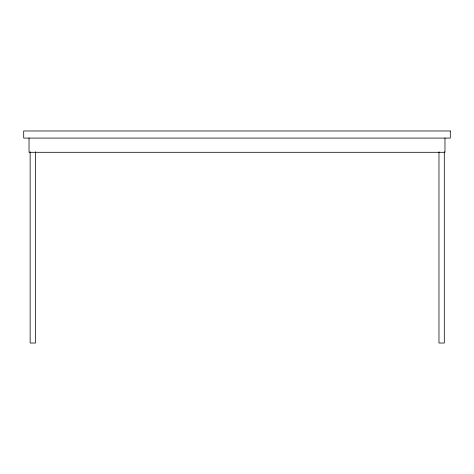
<?xml version="1.0" encoding="UTF-8"?>
<svg xmlns="http://www.w3.org/2000/svg" width="474" height="474" viewBox="0 0 474 474"><rect width="100%" height="100%" fill="white"/><g stroke="black" fill="none" stroke-linecap="round" stroke-linejoin="round"><path stroke-width="0.71" d="M444.968 138.082L444.968 152.302L29.033 152.302L29.033 138.082M444.304 151.798L444.304 343.028L438.971 343.028L438.971 151.798M35.479 151.798L35.479 343.028L30.146 343.028L30.146 151.798M450.3 130.972L23.7 130.972L23.7 138.082L450.3 138.082L450.3 130.972"/></g></svg>
